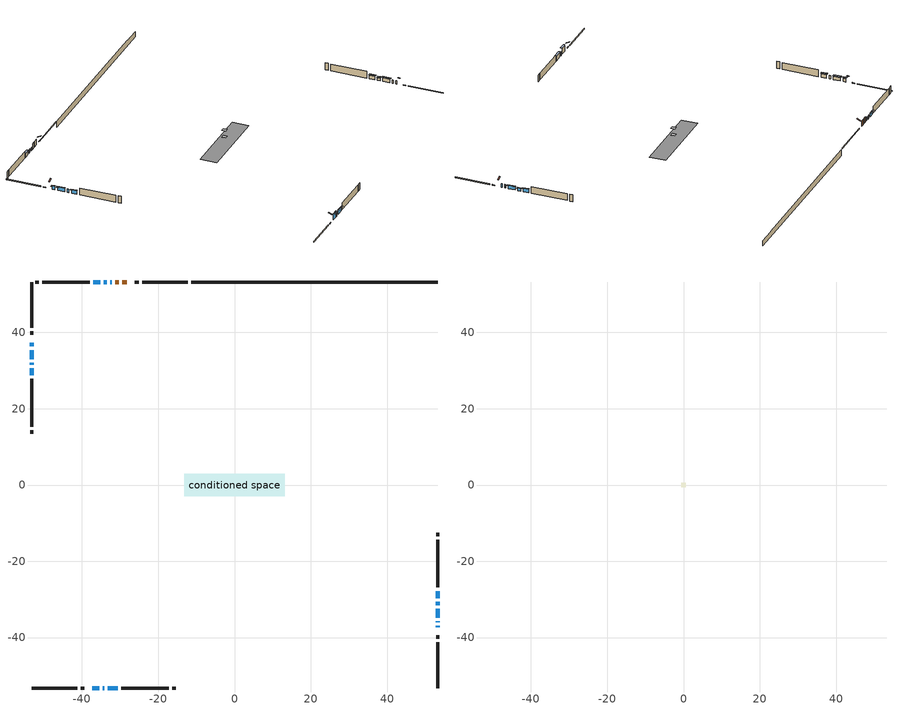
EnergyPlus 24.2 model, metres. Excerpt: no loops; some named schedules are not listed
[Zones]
conditioned space
 floor adiabatic (AdiabaticFloorConstruction): -0.63,-0.63 -0.63,0.63 0.63,0.63 0.63,-0.63 z0.61
 floor foundation (Slab1 construction): -13.24,-2.92 -13.24,2.92 13.24,2.92 13.24,-2.92 z-1.46
 wall outside (RimJoist1 construction): -12.3,53.24 -24.25,53.24 / -53.24,-53.24 -41.3,-53.24 / -53.24,53.24 -53.24,41.3 / 53.24,-53.24 53.24,-41.3 z0.61:0.91
 wall outside (RimJoist2 construction): -25.18,53.24 -26.1,53.24 / -40.37,-53.24 -39.45,-53.24 / -53.24,40.37 -53.24,39.45 / 53.24,-40.37 53.24,-39.45 z0.61:0.91
 wall outside (AdiabaticWallConstruction 1): -28.3,53.24 -29.44,53.24 / -30.37,53.24 -31.24,53.24 z0.61:2.64
 wall outside (AdiabaticWallConstruction): -32.16,53.24 -32.55,53.24 / -53.24,37.25 -53.24,36.34 / -53.24,35.41 -53.24,32.97 / -34.49,-53.24 -34.22,-53.24 / 53.24,-37.25 53.24,-36.98 / 53.24,-36.05 53.24,-35.78 / -53.24,32.04 -53.24,31.5 / -33.47,53.24 -34.24,53.24 / -35.16,53.24 -36.99,53.24 / 53.24,-34.85 53.24,-32.41 / 53.24,-29.64 53.24,-27.81 / -53.24,30.57 -53.24,28.74 z0.61:1.83; -37.25,-53.24 -35.42,-53.24 z0.61:2.64; -33.29,-53.24 -30.68,-53.24 z0.61:2.13; 53.24,-31.49 53.24,-30.57 z0.61:1.53
 wall outside (Wall1 construction): -37.92,53.24 -50.39,53.24 / -29.75,-53.24 -17.28,-53.24 / -53.24,27.81 -53.24,15.34 / 53.24,-26.88 53.24,-14.41 z0.61:3.05
 wall outside (Wall2 construction): -51.32,53.24 -52.31,53.24 / -16.35,-53.24 -15.36,-53.24 / -53.24,14.41 -53.24,13.42 / 53.24,-13.48 53.24,-12.49 z0.61:3.05
 wall foundation (FoundationWall1 construction): -11.38,53.24,-1.46 -11.38,53.24,0.61 46.78,53.24,0.61 46.78,53.24,0.35 53.24,53.24,0.35 53.24,53.24,-1.46
 window (WindowConstruction 9): -32.16,53.24 -32.54,53.24 z0.61:1.83
 window (WindowConstruction 6): -53.24,37.25 -53.24,36.34 z0.61:1.83
 window (WindowConstruction 7): -53.24,35.41 -53.24,32.97 z0.61:1.83
 window (WindowConstruction 8): -37.25,-53.24 -35.42,-53.24 z0.61:2.64
 window (WindowConstruction 11): -34.49,-53.24 -34.22,-53.24 z0.61:1.83
 window (WindowConstruction 12): 53.24,-37.25 53.24,-36.98 z0.61:1.83
 window (WindowConstruction 13): 53.24,-36.05 53.24,-35.78 z0.61:1.83
 window (WindowConstruction 14): -53.24,32.04 -53.24,31.5 z0.61:1.83
 window (WindowConstruction 10): -33.47,53.24 -34.24,53.24 z0.61:1.83
 window (WindowConstruction): -35.16,53.24 -36.99,53.24 z0.61:1.83
 window (WindowConstruction 1): -33.29,-53.24 -30.68,-53.24 z0.61:2.13
 window (WindowConstruction 2): 53.24,-34.85 53.24,-32.41 z0.61:1.83
 window (WindowConstruction 3): 53.24,-31.48 53.24,-30.57 z0.61:1.52
 window (WindowConstruction 4): 53.24,-29.64 53.24,-27.81 z0.61:1.83
 window (WindowConstruction 5): -53.24,30.57 -53.24,28.74 z0.61:1.83
 door (Door): -28.3,53.24 -29.44,53.24 z0.61:2.64
 door (Door 1): -30.37,53.24 -31.23,53.24 z0.61:2.64
 ceiling adiabatic (AdiabaticFloorConstruction): 0.63,-0.63 0.63,0.63 -0.63,0.63 -0.63,-0.63 z0.61
attic - vented
 floor to conditioned space (Floor1 construction Reversed): -0.64,-0.64 -0.64,0.64 0.64,0.64 0.64,-0.64 z3.05
 roof outside (Roof1 construction): -27.37,53.24,3.05 -27.37,52.04,3.65 -27.03,52.04,3.65 -27.03,53.24,3.05; -38.18,-53.24,3.05 -38.18,-52.04,3.65 -38.52,-52.04,3.65 -38.52,-53.24,3.05; -53.24,38.18,3.05 -52.04,38.18,3.65 -52.04,38.52,3.65 -53.24,38.52,3.05; 53.24,-38.18,3.05 52.04,-38.18,3.65 52.04,-38.52,3.65 53.24,-38.52,3.05
shading: -53.24,36.14 -53.24,37.45 -53.85,37.45 -53.85,36.14 z2.03; -53.24,32.77 -53.24,35.61 -53.85,35.61 -53.85,32.77 z2.03; -35.22,-53.24 -37.45,-53.24 -37.45,-53.85 -35.22,-53.85 z2.84; -37.19,53.24 -34.96,53.24 -34.96,53.85 -37.19,53.85 z2.03; -30.48,-53.24 -33.49,-53.24 -33.49,-53.85 -30.48,-53.85 z2.34; 53.24,-32.21 53.24,-35.05 53.85,-35.05 53.85,-32.21 z2.03; 53.24,-30.37 53.24,-31.69 53.85,-31.69 53.85,-30.37 z1.73; 53.24,-27.61 53.24,-29.84 53.85,-29.84 53.85,-27.61 z2.03; -53.24,28.54 -53.24,30.77 -53.85,30.77 -53.85,28.54 z2.03
[Building]
Building 1: Terrain=Suburbs
[Site:Location]
Windsor AP_ON: Latitude {deg}=42.28; Longitude {deg}=-82.96; Time Zone {hr}=-5; Elevation {m}=190; Keep Site Location Information=Yes
[Site:GroundTemperature:Shallow]
6.34957, 4.46684, 4.31606, 5.20952, 8.79623, 12.3662, 15.4612, 17.4219, 17.5884, 15.9938, 12.9777, 9.51722
[Site:WaterMainsTemperature]
Calculation Method=Schedule; Temperature Schedule=mains temperature schedule
[Material] Roughness=Rough; Thermal Absorptance=0.9
Name | Thickness {m} | Conductivity {W/m-K} | Density {kg/m3} | Specific Heat {J/kg-K} | Solar Absorptance | Visible Absorptance
asphalt or fiberglass shingles | 0.00635 | 0.162714 | 1121.4 | 1465.45 | 0.4 | 0.4
ceiling loosefill ins | 0.169333 | 0.0480833 | 16.02 | 1046.75 | 0.7 | 0.7
ceiling stud and cavity | 0.1397 | 0.0765065 | 65.682 | 1177.47 | 0.7 | 0.7
concrete 4.0 in. | 0.1016 | 1.803125 | 2242.8 | 837.4 | 0.7 | 0.7
concrete 8.0 in. | 0.2032 | 1.803125 | 2242.8 | 837.4 | 0.7 | 0.7
door material | 0.04445 | 0.053851 | 512.64 | 1214.23 | 0.7 | 0.7
door material 1 | 0.04445 | 0.188738 | 512.64 | 1214.23 | 0.7 | 0.7
exterior vertical ins | 0.0457286 | 0.029427 | 32.04 | 1214.23 | 0.7 | 0.7
floor covering | 0.0127 | 0.0433444 | 54.468 | 1339.84 | 0.6 | 0.6
floor rigid ins; wall rigid ins | 0.512978 | 0.029427 | 32.04 | 1214.23 | 0.7 | 0.7
floor stud and cavity | 0.1397 | 1.75129 | 37.0049 | 1207.88 | 0.7 | 0.7
furniture material conditioned space 1 | 0.1524 | 0.115458 | 640.8 | 1214.23 | 0.6 | 0.6
gypsum board | 0.0127 | 0.160291 | 801 | 837.4 | 0.6 | 0.6
gypsum board 1 | 0.0127 | 0.160291 | 801 | 837.4 | 0.7 | 0.7
osb sheathing 0.5 in. | 0.0127 | 0.115458 | 512.64 | 1214.23 | 0.7 | 0.7
osb sheathing 0.75 in. | 0.01905 | 0.115458 | 512.64 | 1214.23 | 0.7 | 0.7
osb sheathing 2.0 in. | 0.0508 | 0.115458 | 512.64 | 1214.23 | 0.7 | 0.7
rim joist rigid ins | 0.051816 | 0.029427 | 32.04 | 1214.23 | 0.7 | 0.7
rim joist stud and cavity | 0.0508 | 0.265703 | 125.044 | 1163.47 | 0.6 | 0.6
rim joist stud and cavity 1 | 0.0508 | 0.0319994 | 125.044 | 1163.47 | 0.6 | 0.6
wall stud and cavity | 0.1397 | 0.0772525 | 139.0536 | 1170.24 | 0.7 | 0.7
wall stud and cavity 1 | 0.1397 | 0.106638 | 139.0536 | 1170.24 | 0.7 | 0.7
wall stud and cavity 2 | 0.0889 | 0.380278 | 52.3479 | 1209.89 | 0.7 | 0.7
wall stud and cavity 3 | 0.0889 | 0.391764 | 83.0341 | 1211.67 | 0.7 | 0.7
wood siding | 0.0254 | 0.102417 | 544.68 | 1172.36 | 0.4 | 0.4
wood siding 1; wood siding 2; wood siding 3 | 0.0254 | 0.102417 | 544.68 | 1172.36 | 0.7 | 0.7
[WindowMaterial:SimpleGlazingSystem]
Name | U-Factor {W/m2-K} | Solar Heat Gain Coefficient
WindowMaterial | 2.81856 | 0.55
WindowMaterial 1 | 2.78847 | 0.57
WindowMaterial 2 | 2.80664 | 0.56
WindowMaterial 3 | 2.88272 | 0.48
WindowMaterial 4 | 2.455735 | 0.27
WindowMaterial 5 | 2.88272 | 0.52
WindowMaterial 6 | 3.03092 | 0.31
WindowMaterial 7 | 2.86512 | 0.55
WindowMaterial 8 | 2.98322 | 0.37
WindowMaterial 9 | 3.01161 | 0.34
[Construction]
AdiabaticFloorConstruction: floor stud and cavity, floor rigid ins, osb sheathing 0.75 in., floor covering
AdiabaticWallConstruction: wood siding 2, wall rigid ins, wall stud and cavity 2, gypsum board
AdiabaticWallConstruction 1: wood siding 3, wall rigid ins, wall stud and cavity 2, gypsum board
Door: door material
Door 1: door material 1
Floor1 construction Reversed: gypsum board, ceiling stud and cavity, ceiling loosefill ins
FoundationWall1 construction: concrete 8.0 in., gypsum board 1
furniture construction conditioned space 1: furniture material conditioned space 1
PartitionWallConstruction: gypsum board, wall stud and cavity 3, gypsum board
RimJoist1 construction: wood siding 1, rim joist rigid ins, osb sheathing 2.0 in., rim joist stud and cavity
RimJoist2 construction: wood siding 1, osb sheathing 2.0 in., rim joist stud and cavity 1
Roof1 construction: asphalt or fiberglass shingles
Slab1 construction: concrete 4.0 in.
Wall1 construction: wood siding, osb sheathing 0.5 in., wall stud and cavity, gypsum board
Wall2 construction: wood siding, osb sheathing 0.5 in., wall stud and cavity 1, gypsum board
WindowConstruction; WindowConstruction 4; WindowConstruction 5: WindowMaterial
WindowConstruction 1: WindowMaterial 1
WindowConstruction 10: WindowMaterial 7
WindowConstruction 11; WindowConstruction 12: WindowMaterial 8
WindowConstruction 13; WindowConstruction 14: WindowMaterial 9
WindowConstruction 2; WindowConstruction 7: WindowMaterial 2
WindowConstruction 3: WindowMaterial 3
WindowConstruction 6: WindowMaterial 4
WindowConstruction 8: WindowMaterial 5
WindowConstruction 9: WindowMaterial 6
[Zone] Multiplier=1; Part of Total Floor Area=Yes
Name | Volume {m3}
attic - vented | 0.153686
conditioned space | 743.8
[Space]
Name | Zone | Volume {m3}
attic - vented 1 | attic - vented | 0.153686
conditioned space 1 | conditioned space | 743.8
[ZoneInfiltration:EffectiveLeakageArea]
infil attic - vented 1: Zone or Space=attic - vented 1; Schedule=Always On Discrete; Effective Air Leakage Area {cm2}=71.9999; Stack Coefficient=4.18526e-05; Wind Coefficient=4.371e-06
[ZoneMixing]
whole house fan mix: Zone or Space=attic - vented; Schedule=Always On Continuous; Design Flow Rate Calculation Method=Flow/Zone; Design Flow Rate {m3/s}=0; Source Zone or Space=conditioned space
[SurfaceProperty:ExposedFoundationPerimeter]
Slab1: Exposed Perimeter Calculation Method=TotalExposedPerimeter; Total Exposed Perimeter {m}=64.619
[InternalMass] Zone or ZoneList=conditioned space; Space or SpaceList=conditioned space 1
Name | Construction | Surface Area {m2}
furniture mass conditioned space 1 | furniture construction conditioned space 1 | 62.4
partition wall mass | PartitionWallConstruction | 156
[Lights]
interior lighting: Zone or ZoneList or Space or SpaceList=conditioned space 1; Schedule=interior lighting schedule; Design Level Calculation Method=LightingLevel; Lighting Level {W}=343.2; Return Air Fraction=0; Fraction Radiant=0.6; Fraction Visible=0.2; Fraction Replaceable=1
[People]
occupants: Zone or ZoneList or Space or SpaceList=conditioned space 1; Number of People Schedule=occupants schedule; Number of People Calculation Method=People; Number of People=3; Fraction Radiant=0.314171; Sensible Heat Fraction=0.56303; Activity Level Schedule=occupants activity schedule; Carbon Dioxide Generation Rate {m3/s-W}=0; Enable ASHRAE 55 Comfort Warnings=No; Mean Radiant Temperature Calculation Type=EnclosureAveraged
[ElectricEquipment] Zone or ZoneList or Space or SpaceList=conditioned space 1; Design Level Calculation Method=EquipmentLevel
Name | Schedule | Design Level {W} | Fraction Latent | Fraction Radiant | Fraction Lost
clothes dryer | clothes dryer schedule | 140.772 | 0.015 | 0.081 | 0.85
clothes washer | clothes washer schedule | 32.1985 | 0.03 | 0.162 | 0.7
cooking range | cooking range schedule | 215.147 | 0.08 | 0.432 | 0.2
dishwasher | dishwasher schedule | 66.8632 | 0.3 | 0.18 | 0.4
fridge | fridge schedule | 72.9452 | 0 | 0.6 | 0
mech vent bath fan 0 | mech vent bath fan 0 schedule | 50.2 | 0 | 0 | 1
mech vent bath fan 1 | mech vent bath fan 1 schedule | 50.2 | 0 | 0 | 1
mech vent house fan | mech vent house fan schedule | 0 | 0 | 0 | 1
mech vent house fan cfis | mech vent house fan cfis schedule | 0 | 0 | 0 | 0
mech vent range fan 0 | mech vent range fan 0 schedule | 57 | 0 | 0 | 1
misc plug loads | misc plug loads schedule | 494.7 | 0.045 | 0.513 | 0.1
whole house fan | Always On Discrete | 0 | 0 | 0 | 1
[OtherEquipment] Zone or ZoneList or Space or SpaceList=conditioned space 1; Design Level Calculation Method=EquipmentLevel
Name | Fuel Type | Schedule | Design Level {W} | Fraction Latent | Fraction Radiant | Fraction Lost
clothes dryer 1 | Electricity | clothes dryer schedule | 0 | 0.015 | 0.081 | 0.85
cooking range 1 | Electricity | cooking range schedule | 0 | 0.08 | 0.432 | 0.2
general water use latent | None | general water use schedule | 62.594 | 1 | 0 | 0
general water use sensible | None | general water use schedule | -61.6891 | 0 | 0.6 | 0
mech vent house fan latent load | None | Always On Discrete | 0 | 1 | 0 | 0
mech vent house fan sensible load | None | Always On Discrete | 0 | 0 | 0 | 0
water heater energy adjustment1 | NaturalGas | Always On Discrete | 0.01 | 0 | 0 | 1
[ZoneInfiltration:DesignFlowRate] Zone or ZoneList or Space or SpaceList=conditioned space 1; Schedule=Always On Discrete; Design Flow Rate Calculation Method=Flow/Zone; Design Flow Rate {m3/s}=0
infil flow; natural vent flow; whole house fan flow
[AvailabilityManager:Scheduled]
central ac and furnace airloop Availability Manager: Schedule=Always On Discrete
[Foundation:Kiva]
Foundation Kiva 1: Initial Indoor Air Temperature {C}=18; Wall Height Above Grade {m}=0.609996; Wall Depth Below Slab {m}=0.2032; Custom Block Material Name 1=exterior vertical ins; Custom Block Depth 1 {m}=2.06999; Custom Block X Position 1 {m}=0.2159; Custom Block Z Position 1 {m}=0
[Foundation:Kiva:Settings]
Soil Conductivity {W/m-K}=0.849921; Soil Density {kg/m3}=1842.3; Soil Specific Heat {J/kg-K}=418.7; Ground Solar Absorptivity=0.9; Ground Thermal Absorptivity=0.9; Ground Surface Roughness {m}=0.03; Far-Field Width {m}=40; Deep-Ground Boundary Condition=ZeroFlux; Deep-Ground Depth {m}=40; Minimum Cell Dimension {m}=0.2; Maximum Cell Growth Coefficient=3; Simulation Timestep=Timestep
[Exterior:Lights]
exterior lighting: Schedule=exterior lighting schedule; Design Level {W}=75.6
[EnergyManagementSystem:GlobalVariable]
central_ac_and_furnace_airloop_Fan_RTF
infil_program_Qfan
infil_program_Qinf
natural_vent_program_Qnv
natural_vent_program_Qwhf
[EnergyManagementSystem:Sensor]
Name | Output:Variable or Output:Meter Index Key | Output:Variable or Output:Meter
airflow_gain | infil flow | Infiltration Sensible Heat Gain Energy
airflow_gain_1 | natural vent flow | Infiltration Sensible Heat Gain Energy
airflow_gain_2 | whole house fan flow | Infiltration Sensible Heat Gain Energy
airflow_loss | infil flow | Infiltration Sensible Heat Loss Energy
airflow_loss_1 | natural vent flow | Infiltration Sensible Heat Loss Energy
airflow_loss_2 | whole house fan flow | Infiltration Sensible Heat Loss Energy
clg_load_cond |  | Cooling:EnergyTransfer:Zone:CONDITIONED SPACE
clg_sp_s; clg_sp_s_1 | cooling setpoint | Schedule Value
clothes_dryer_exhaust_0_sch_s | clothes dryer exhaust 0 schedule | Schedule Value
cool_season | cooling season schedule | Schedule Value
htg_load_cond |  | Heating:EnergyTransfer:Zone:CONDITIONED SPACE
htg_sp_s; htg_sp_s_1 | heating setpoint | Schedule Value
ig_ee_conv | clothes dryer | Electric Equipment Convective Heating Energy
ig_ee_conv_2 | cooking range | Electric Equipment Convective Heating Energy
ig_ee_conv_4 | fridge | Electric Equipment Convective Heating Energy
ig_ee_conv_5 | misc plug loads | Electric Equipment Convective Heating Energy
ig_ee_conv_6 | whole house fan | Electric Equipment Convective Heating Energy
ig_ee_rad | clothes dryer | Electric Equipment Radiant Heating Energy
ig_ee_rad_2 | cooking range | Electric Equipment Radiant Heating Energy
ig_ee_rad_4 | fridge | Electric Equipment Radiant Heating Energy
ig_ee_rad_5 | misc plug loads | Electric Equipment Radiant Heating Energy
ig_ee_rad_6 | whole house fan | Electric Equipment Radiant Heating Energy
ig_lgt_conv | interior lighting | Lights Convective Heating Energy
ig_lgt_rad | interior lighting | Lights Radiant Heating Energy
ig_lgt_vis | interior lighting | Lights Visible Radiation Heating Energy
ig_oe_conv | clothes dryer 1 | Other Equipment Convective Heating Energy
ig_oe_conv_1 | cooking range 1 | Other Equipment Convective Heating Energy
ig_oe_conv_2 | general water use latent | Other Equipment Convective Heating Energy
ig_oe_conv_3 | general water use sensible | Other Equipment Convective Heating Energy
ig_oe_conv_4 | water heater energy adjustment1 | Other Equipment Convective Heating Energy
ig_oe_rad | clothes dryer 1 | Other Equipment Radiant Heating Energy
ig_oe_rad_1 | cooking range 1 | Other Equipment Radiant Heating Energy
ig_oe_rad_2 | general water use latent | Other Equipment Radiant Heating Energy
ig_oe_rad_3 | general water use sensible | Other Equipment Radiant Heating Energy
ig_oe_rad_4 | water heater energy adjustment1 | Other Equipment Radiant Heating Energy
ig_ppl_conv | occupants | People Convective Heating Energy
ig_ppl_rad | occupants | People Radiant Heating Energy
im_conv | furniture mass conditioned space 1 | Surface Inside Face Convection Heat Gain Energy
im_conv_1 | partition wall mass | Surface Inside Face Convection Heat Gain Energy
im_ig | furniture mass conditioned space 1 | Surface Inside Face Internal Gains Radiation Heat Gain Energy
im_ig_1 | partition wall mass | Surface Inside Face Internal Gains Radiation Heat Gain Energy
im_lgt | furniture mass conditioned space 1 | Surface Inside Face Lights Radiation Heat Gain Energy
im_lgt_1 | partition wall mass | Surface Inside Face Lights Radiation Heat Gain Energy
im_sol | furniture mass conditioned space 1 | Surface Inside Face Solar Radiation Heat Gain Energy
im_sol_1 | partition wall mass | Surface Inside Face Solar Radiation Heat Gain Energy
im_surf | furniture mass conditioned space 1 | Surface Inside Face Net Surface Thermal Radiation Heat Gain Energy
im_surf_1 | partition wall mass | Surface Inside Face Net Surface Thermal Radiation Heat Gain Energy
mech_vent_bath_fan_0_sch_s | mech vent bath fan 0 schedule | Schedule Value
mech_vent_bath_fan_1_sch_s | mech vent bath fan 1 schedule | Schedule Value
mech_vent_range_fan_0_sch_s | mech vent range fan 0 schedule | Schedule Value
mv_conv | mech vent bath fan 0 | Electric Equipment Convective Heating Energy
mv_conv_1 | mech vent bath fan 1 | Electric Equipment Convective Heating Energy
mv_conv_2 | mech vent house fan | Electric Equipment Convective Heating Energy
mv_conv_3 | mech vent house fan cfis | Electric Equipment Convective Heating Energy
mv_conv_4 | mech vent range fan 0 | Electric Equipment Convective Heating Energy
mv_conv_5 | mech vent house fan latent load | Other Equipment Convective Heating Energy
mv_conv_6 | mech vent house fan sensible load | Other Equipment Convective Heating Energy
mv_rad | mech vent bath fan 0 | Electric Equipment Radiant Heating Energy
mv_rad_1 | mech vent bath fan 1 | Electric Equipment Radiant Heating Energy
mv_rad_2 | mech vent house fan | Electric Equipment Radiant Heating Energy
mv_rad_3 | mech vent house fan cfis | Electric Equipment Radiant Heating Energy
mv_rad_4 | mech vent range fan 0 | Electric Equipment Radiant Heating Energy
mv_rad_5 | mech vent house fan latent load | Other Equipment Radiant Heating Energy
mv_rad_6 | mech vent house fan sensible load | Other Equipment Radiant Heating Energy
natural_vent_s | natural vent schedule | Schedule Value
out_pb_s |  | Site Outdoor Air Barometric Pressure
out_wt_s |  | Site Outdoor Air Humidity Ratio
site_vw_s |  | Site Wind Speed
ss_back_out | Window1 | Surface Window Shortwave from Zone Back Out Window Heat Transfer Rate
ss_back_out_1 | Window10 | Surface Window Shortwave from Zone Back Out Window Heat Transfer Rate
ss_back_out_10 | Window5 | Surface Window Shortwave from Zone Back Out Window Heat Transfer Rate
ss_back_out_11 | Window6 | Surface Window Shortwave from Zone Back Out Window Heat Transfer Rate
ss_back_out_12 | Window7 | Surface Window Shortwave from Zone Back Out Window Heat Transfer Rate
ss_back_out_13 | Window8 | Surface Window Shortwave from Zone Back Out Window Heat Transfer Rate
ss_back_out_14 | Window9 | Surface Window Shortwave from Zone Back Out Window Heat Transfer Rate
ss_back_out_2 | Window11 | Surface Window Shortwave from Zone Back Out Window Heat Transfer Rate
ss_back_out_3 | Window12 | Surface Window Shortwave from Zone Back Out Window Heat Transfer Rate
ss_back_out_4 | Window13 | Surface Window Shortwave from Zone Back Out Window Heat Transfer Rate
ss_back_out_5 | Window14 | Surface Window Shortwave from Zone Back Out Window Heat Transfer Rate
ss_back_out_6 | Window15 | Surface Window Shortwave from Zone Back Out Window Heat Transfer Rate
ss_back_out_7 | Window16 | Surface Window Shortwave from Zone Back Out Window Heat Transfer Rate
ss_back_out_8 | Window3 | Surface Window Shortwave from Zone Back Out Window Heat Transfer Rate
ss_back_out_9 | Window4 | Surface Window Shortwave from Zone Back Out Window Heat Transfer Rate
ss_conv | Door1 | Surface Inside Face Convection Heat Gain Energy
ss_conv_1 | Door2 | Surface Inside Face Convection Heat Gain Energy
ss_conv_10 | Window3 | Surface Inside Face Convection Heat Gain Energy
ss_conv_11 | Window4 | Surface Inside Face Convection Heat Gain Energy
ss_conv_12 | Window5 | Surface Inside Face Convection Heat Gain Energy
ss_conv_13 | Window6 | Surface Inside Face Convection Heat Gain Energy
ss_conv_14 | Window7 | Surface Inside Face Convection Heat Gain Energy
ss_conv_15 | Window8 | Surface Inside Face Convection Heat Gain Energy
ss_conv_16 | Window9 | Surface Inside Face Convection Heat Gain Energy
ss_conv_2 | Window1 | Surface Inside Face Convection Heat Gain Energy
ss_conv_3 | Window10 | Surface Inside Face Convection Heat Gain Energy
ss_conv_4 | Window11 | Surface Inside Face Convection Heat Gain Energy
ss_conv_5 | Window12 | Surface Inside Face Convection Heat Gain Energy
ss_conv_6 | Window13 | Surface Inside Face Convection Heat Gain Energy
ss_conv_7 | Window14 | Surface Inside Face Convection Heat Gain Energy
ss_conv_8 | Window15 | Surface Inside Face Convection Heat Gain Energy
ss_conv_9 | Window16 | Surface Inside Face Convection Heat Gain Energy
ss_ig | Door1 | Surface Inside Face Internal Gains Radiation Heat Gain Energy
ss_ig_1 | Door2 | Surface Inside Face Internal Gains Radiation Heat Gain Energy
ss_ig_10 | Window3 | Surface Inside Face Internal Gains Radiation Heat Gain Energy
ss_ig_11 | Window4 | Surface Inside Face Internal Gains Radiation Heat Gain Energy
ss_ig_12 | Window5 | Surface Inside Face Internal Gains Radiation Heat Gain Energy
ss_ig_13 | Window6 | Surface Inside Face Internal Gains Radiation Heat Gain Energy
ss_ig_14 | Window7 | Surface Inside Face Internal Gains Radiation Heat Gain Energy
ss_ig_15 | Window8 | Surface Inside Face Internal Gains Radiation Heat Gain Energy
ss_ig_16 | Window9 | Surface Inside Face Internal Gains Radiation Heat Gain Energy
ss_ig_2 | Window1 | Surface Inside Face Internal Gains Radiation Heat Gain Energy
ss_ig_3 | Window10 | Surface Inside Face Internal Gains Radiation Heat Gain Energy
ss_ig_4 | Window11 | Surface Inside Face Internal Gains Radiation Heat Gain Energy
ss_ig_5 | Window12 | Surface Inside Face Internal Gains Radiation Heat Gain Energy
ss_ig_6 | Window13 | Surface Inside Face Internal Gains Radiation Heat Gain Energy
ss_ig_7 | Window14 | Surface Inside Face Internal Gains Radiation Heat Gain Energy
ss_ig_8 | Window15 | Surface Inside Face Internal Gains Radiation Heat Gain Energy
ss_ig_9 | Window16 | Surface Inside Face Internal Gains Radiation Heat Gain Energy
ss_lgt | Door1 | Surface Inside Face Lights Radiation Heat Gain Energy
ss_lgt_1 | Door2 | Surface Inside Face Lights Radiation Heat Gain Energy
ss_sol | Door1 | Surface Inside Face Solar Radiation Heat Gain Energy
ss_sol_1 | Door2 | Surface Inside Face Solar Radiation Heat Gain Energy
ss_surf | Door1 | Surface Inside Face Net Surface Thermal Radiation Heat Gain Energy
ss_surf_1 | Door2 | Surface Inside Face Net Surface Thermal Radiation Heat Gain Energy
ss_surf_10 | Window3 | Surface Inside Face Net Surface Thermal Radiation Heat Gain Energy
ss_surf_11 | Window4 | Surface Inside Face Net Surface Thermal Radiation Heat Gain Energy
ss_surf_12 | Window5 | Surface Inside Face Net Surface Thermal Radiation Heat Gain Energy
ss_surf_13 | Window6 | Surface Inside Face Net Surface Thermal Radiation Heat Gain Energy
ss_surf_14 | Window7 | Surface Inside Face Net Surface Thermal Radiation Heat Gain Energy
ss_surf_15 | Window8 | Surface Inside Face Net Surface Thermal Radiation Heat Gain Energy
ss_surf_16 | Window9 | Surface Inside Face Net Surface Thermal Radiation Heat Gain Energy
ss_surf_2 | Window1 | Surface Inside Face Net Surface Thermal Radiation Heat Gain Energy
ss_surf_3 | Window10 | Surface Inside Face Net Surface Thermal Radiation Heat Gain Energy
ss_surf_4 | Window11 | Surface Inside Face Net Surface Thermal Radiation Heat Gain Energy
ss_surf_5 | Window12 | Surface Inside Face Net Surface Thermal Radiation Heat Gain Energy
ss_surf_6 | Window13 | Surface Inside Face Net Surface Thermal Radiation Heat Gain Energy
ss_surf_7 | Window14 | Surface Inside Face Net Surface Thermal Radiation Heat Gain Energy
ss_surf_8 | Window15 | Surface Inside Face Net Surface Thermal Radiation Heat Gain Energy
ss_surf_9 | Window16 | Surface Inside Face Net Surface Thermal Radiation Heat Gain Energy
ss_trans_in | Window1 | Surface Window Transmitted Solar Radiation Rate
